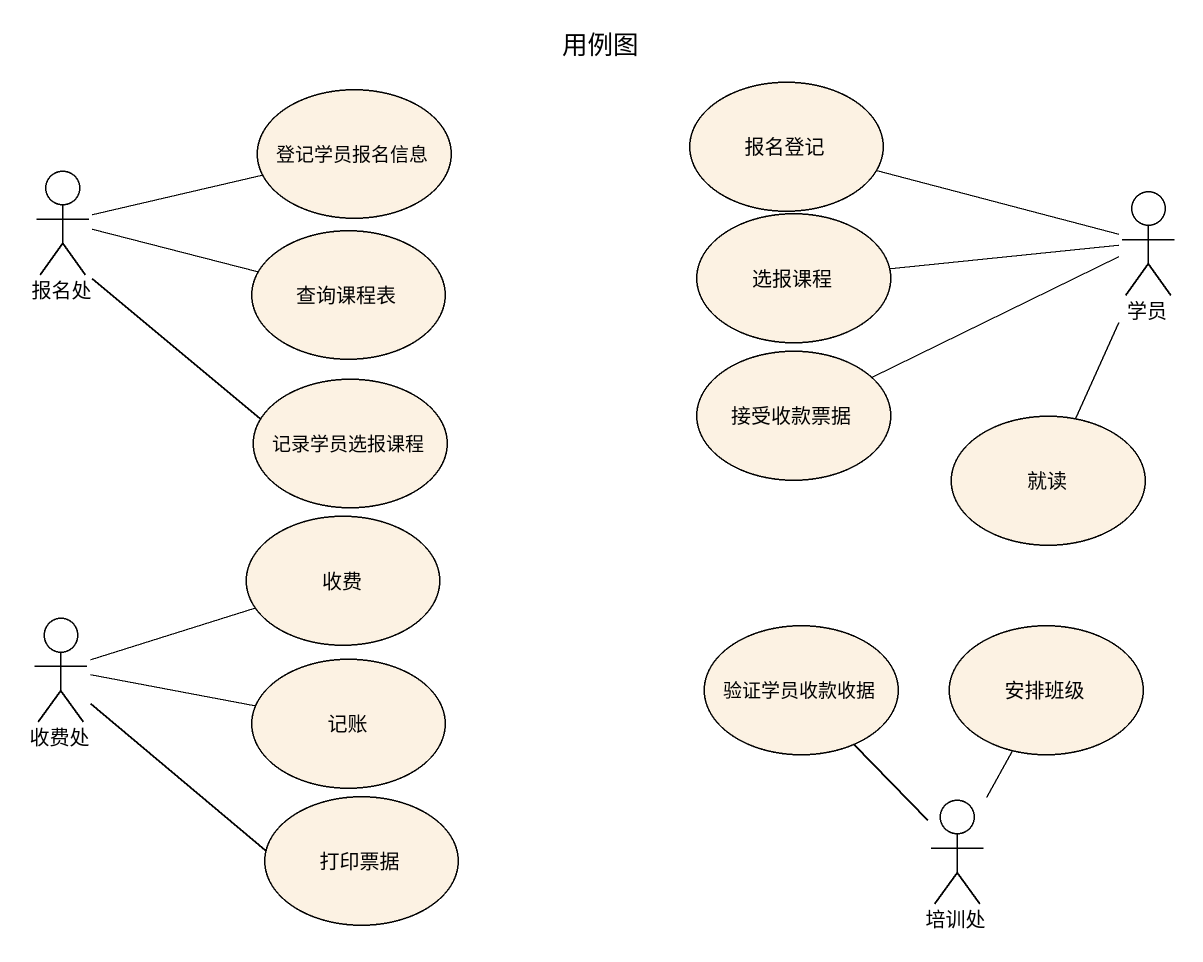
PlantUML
@startuml
title 用例图
usecase 登记学员报名信息
usecase 报名登记
actor 报名处
actor 学员
usecase 查询课程表
usecase 选报课程
usecase 接受收款票据
usecase 记录学员选报课程
usecase 就读
usecase 收费
actor 收费处
usecase 记账
usecase 验证学员收款收据
usecase 安排班级
usecase 打印票据
actor 培训处
报名登记 -right- 学员
报名处 -right- 登记学员报名信息
报名处 -right- 查询课程表
报名处 -- 记录学员选报课程
学员 -left- 选报课程
学员 -left- 接受收款票据
学员 -- 就读
收费处 -right- 收费
收费处 -right- 记账
收费处 -right- 打印票据
验证学员收款收据 -- 培训处
安排班级 -- 培训处
@enduml
